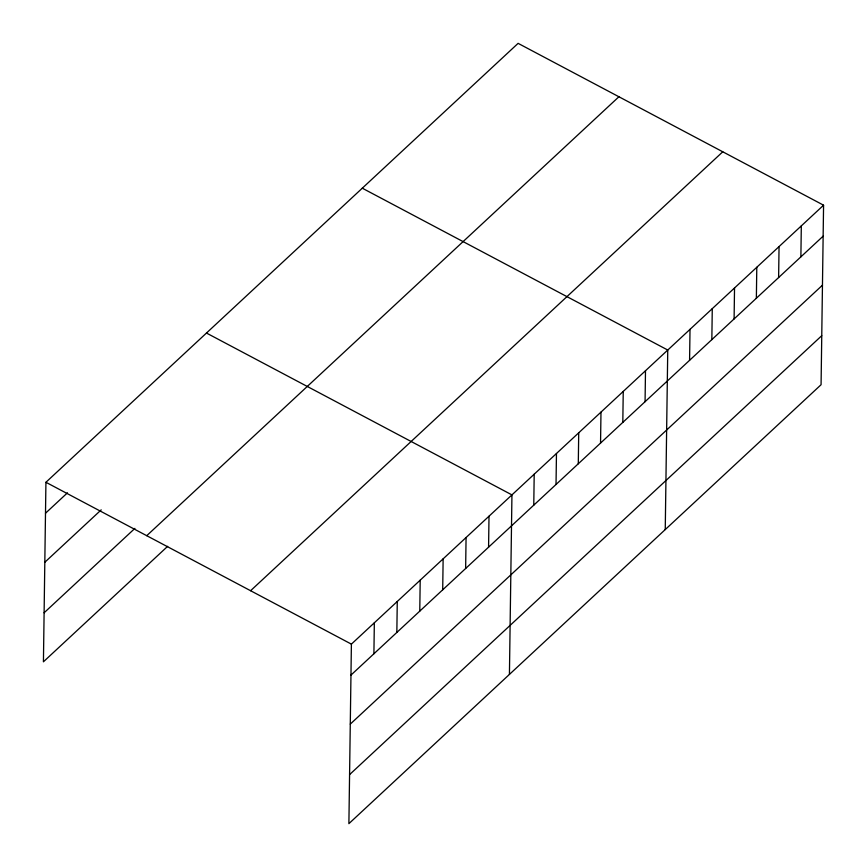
<?xml version="1.0" encoding="UTF-8"?>
<svg xmlns="http://www.w3.org/2000/svg" width="867" height="867" viewBox="0 0 867 867"><rect width="100%" height="100%" fill="white"/><g stroke="black" fill="none" stroke-linecap="round" stroke-linejoin="round"><path stroke-width="1.3" d="M823.574 205.197L351.395 644.127L348.892 823.65L821.071 384.72L823.574 205.197L518.108 43.35L45.929 482.28L43.426 661.803L167.656 546.329M373.905 653.772L374.338 622.809M396.837 632.455L397.27 601.492M419.769 611.127L420.202 580.164M442.701 589.809L443.135 558.847M465.644 568.492L466.067 537.529M488.576 547.175L489.01 516.212M509.428 674.418L511.942 494.894L206.476 333.047M533.769 505.158L534.202 474.195M556.029 484.469L556.462 453.506M578.289 463.78L578.722 432.817M600.549 443.08L600.983 412.118M622.809 422.392L623.243 391.429M645.07 401.703L645.492 370.74M665.249 529.564L667.753 350.04L362.287 188.193M689.579 360.314L690.013 329.352M711.84 339.626L712.273 308.663M734.1 318.926L734.533 287.963M756.36 298.237L756.793 267.274M778.62 277.548L779.054 246.586M800.88 256.849L801.314 225.886M45.496 513.242L67.474 492.814M44.813 562.271L101.201 509.861M44.109 612.785L134.894 528.393M146.74 535.687L618.908 96.757M250.596 590.72L722.775 151.79M350.972 675.09L823.141 236.16M350.279 724.118L822.458 285.178M349.574 774.621L821.753 335.692M45.929 482.28L351.395 644.127"/></g></svg>
